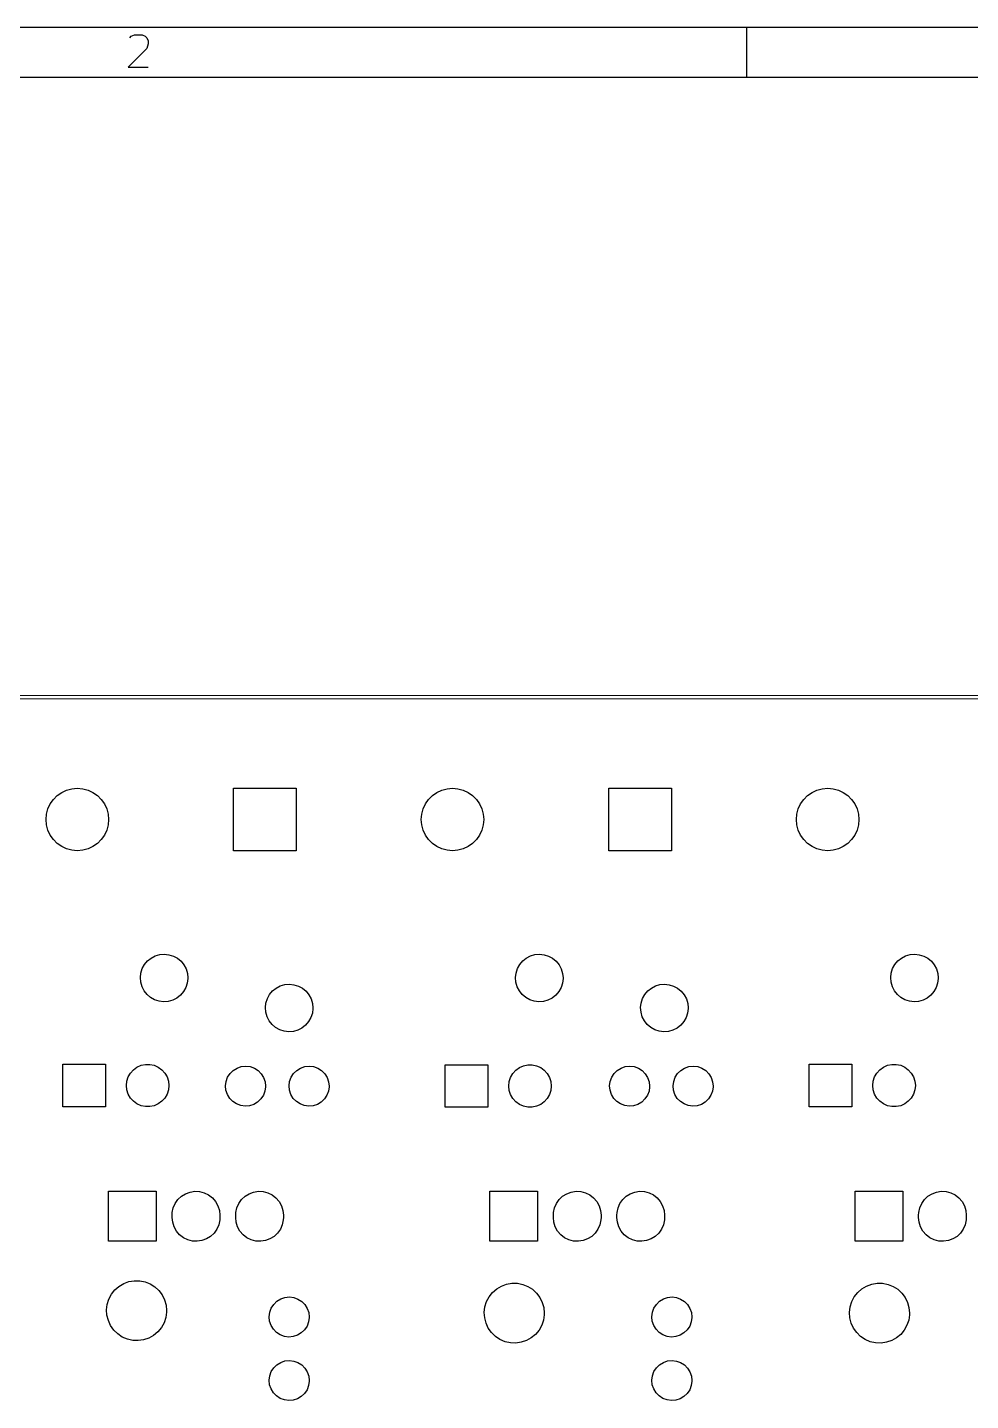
# Model space of a CAD drawing. Extents: x 10 to 287, y -200 to -10.
# Drawn here: x 81.2 to 118.9, y -64.9 to -10 of the extents above; entities that cross this region are included whole.
import ezdxf

# ---------------------------------------------------------------- set-up
doc = ezdxf.new("R2010")
doc.units = 0
doc.layers.add('BLACK', color=7, linetype='CONTINUOUS')

msp = doc.modelspace()

# ---------------------------------------------------------------- linework, layer by layer
at = {"layer": 'BLACK', "linetype": 'CONTINUOUS'}
for p, q in [((287.002, -10), (10, -10)), ((85.3226, -10.4119), (85.3845, -10.35)), ((85.3845, -10.35), (85.5083, -10.2881)), ((85.5083, -10.2881), (85.8179, -10.2881)), ((85.8179, -10.2881), (85.9417, -10.35)), ((85.9417, -10.35), (86.0036, -10.4119)), ((86.0036, -10.4119), (86.0655, -10.5357)), ((110, -12), (110, -10)), ((86.0036, -10.8452), (85.2607, -11.5881)), ((86.0655, -10.6595), (86.0036, -10.8452)), ((86.0655, -10.5357), (86.0655, -10.6595)), ((285.002, -12), (12, -12)), ((85.2607, -11.5881), (86.0655, -11.5881)), ((33.4913, -36.6809), (206.846, -36.7288)), ((206.771, -36.8788), (33.5663, -36.8309)), ((82.4254, -40.7078), (82.6039, -40.5828)), ((82.6039, -40.5828), (82.8014, -40.4907)), ((82.8014, -40.4907), (83.0118, -40.4343)), ((83.0118, -40.4343), (83.2289, -40.4153)), ((83.2289, -40.4153), (83.446, -40.4343)), ((83.446, -40.4343), (83.6564, -40.4907)), ((83.6564, -40.4907), (83.8539, -40.5828)), ((83.8539, -40.5828), (84.0324, -40.7078)), ((89.4789, -42.9153), (89.4789, -40.4153)), ((89.4789, -40.4153), (91.9789, -40.4153)), ((91.9789, -40.4153), (91.9789, -42.9153)), ((97.4254, -40.7078), (97.6039, -40.5828)), ((97.6039, -40.5828), (97.8014, -40.4907)), ((97.8014, -40.4907), (98.0118, -40.4343)), ((98.0118, -40.4343), (98.2289, -40.4153)), ((98.2289, -40.4153), (98.446, -40.4343)), ((98.446, -40.4343), (98.6564, -40.4907)), ((98.6564, -40.4907), (98.8539, -40.5828)), ((98.8539, -40.5828), (99.0324, -40.7078)), ((104.479, -42.9153), (104.479, -40.4153)), ((104.479, -40.4153), (106.979, -40.4153)), ((106.979, -40.4153), (106.979, -42.9153)), ((112.425, -40.7078), (112.604, -40.5828)), ((112.604, -40.5828), (112.801, -40.4907)), ((112.801, -40.4907), (113.012, -40.4343)), ((113.012, -40.4343), (113.229, -40.4153)), ((113.229, -40.4153), (113.446, -40.4343)), ((113.446, -40.4343), (113.656, -40.4907)), ((113.656, -40.4907), (113.854, -40.5828)), ((113.854, -40.5828), (114.032, -40.7078)), ((82.0543, -41.2378), (82.1464, -41.0403)), ((82.1464, -41.0403), (82.2713, -40.8619)), ((82.2713, -40.8619), (82.4254, -40.7078)), ((84.0324, -40.7078), (84.1864, -40.8619)), ((84.1864, -40.8619), (84.3114, -41.0403)), ((84.3114, -41.0403), (84.4035, -41.2378)), ((97.0543, -41.2378), (97.1464, -41.0403)), ((97.1464, -41.0403), (97.2713, -40.8619)), ((97.2713, -40.8619), (97.4254, -40.7078)), ((99.0324, -40.7078), (99.1864, -40.8619)), ((99.1864, -40.8619), (99.3114, -41.0403)), ((99.3114, -41.0403), (99.4035, -41.2378)), ((112.054, -41.2378), (112.146, -41.0403)), ((112.146, -41.0403), (112.271, -40.8619)), ((112.271, -40.8619), (112.425, -40.7078)), ((114.032, -40.7078), (114.186, -40.8619)), ((114.186, -40.8619), (114.311, -41.0403)), ((114.311, -41.0403), (114.404, -41.2378)), ((81.9789, -41.6653), (81.9979, -41.4483)), ((81.9979, -41.8824), (81.9789, -41.6653)), ((81.9979, -41.4483), (82.0543, -41.2378)), ((84.4035, -41.2378), (84.4599, -41.4483)), ((84.4599, -41.4483), (84.4789, -41.6653)), ((84.4789, -41.6653), (84.4599, -41.8824)), ((96.9789, -41.6653), (96.9979, -41.4483)), ((96.9979, -41.8824), (96.9789, -41.6653)), ((96.9979, -41.4483), (97.0543, -41.2378)), ((99.4035, -41.2378), (99.4599, -41.4483)), ((99.4599, -41.4483), (99.4789, -41.6653)), ((99.4789, -41.6653), (99.4599, -41.8824)), ((111.979, -41.6653), (111.998, -41.4483)), ((111.998, -41.8824), (111.979, -41.6653)), ((111.998, -41.4483), (112.054, -41.2378)), ((114.404, -41.2378), (114.46, -41.4483)), ((114.46, -41.4483), (114.479, -41.6653)), ((114.479, -41.6653), (114.46, -41.8824)), ((82.0543, -42.0929), (81.9979, -41.8824)), ((82.1464, -42.2903), (82.0543, -42.0929)), ((84.4035, -42.0929), (84.3114, -42.2903)), ((84.4599, -41.8824), (84.4035, -42.0929)), ((97.0543, -42.0929), (96.9979, -41.8824)), ((97.1464, -42.2903), (97.0543, -42.0929)), ((99.4035, -42.0929), (99.3114, -42.2903)), ((99.4599, -41.8824), (99.4035, -42.0929)), ((112.054, -42.0929), (111.998, -41.8824)), ((112.146, -42.2903), (112.054, -42.0929)), ((114.404, -42.0929), (114.311, -42.2903)), ((114.46, -41.8824), (114.404, -42.0929)), ((82.2713, -42.4688), (82.1464, -42.2903)), ((82.4254, -42.6229), (82.2713, -42.4688)), ((82.6039, -42.7479), (82.4254, -42.6229)), ((82.8014, -42.84), (82.6039, -42.7479)), ((83.8539, -42.7479), (83.6564, -42.84)), ((84.0324, -42.6229), (83.8539, -42.7479)), ((84.1864, -42.4688), (84.0324, -42.6229)), ((84.3114, -42.2903), (84.1864, -42.4688)), ((97.2713, -42.4688), (97.1464, -42.2903)), ((97.4254, -42.6229), (97.2713, -42.4688)), ((97.6039, -42.7479), (97.4254, -42.6229)), ((97.8014, -42.84), (97.6039, -42.7479)), ((98.8539, -42.7479), (98.6564, -42.84)), ((99.0324, -42.6229), (98.8539, -42.7479)), ((99.1864, -42.4688), (99.0324, -42.6229)), ((99.3114, -42.2903), (99.1864, -42.4688)), ((112.271, -42.4688), (112.146, -42.2903)), ((112.425, -42.6229), (112.271, -42.4688)), ((112.604, -42.7479), (112.425, -42.6229)), ((112.801, -42.84), (112.604, -42.7479)), ((113.854, -42.7479), (113.656, -42.84)), ((114.032, -42.6229), (113.854, -42.7479)), ((114.186, -42.4688), (114.032, -42.6229)), ((114.311, -42.2903), (114.186, -42.4688)), ((83.0118, -42.8964), (82.8014, -42.84)), ((83.2289, -42.9153), (83.0118, -42.8964)), ((83.446, -42.8964), (83.2289, -42.9153)), ((83.6564, -42.84), (83.446, -42.8964)), ((91.9789, -42.9153), (89.4789, -42.9153)), ((98.0118, -42.8964), (97.8014, -42.84)), ((98.2289, -42.9153), (98.0118, -42.8964)), ((98.446, -42.8964), (98.2289, -42.9153)), ((98.6564, -42.84), (98.446, -42.8964)), ((106.979, -42.9153), (104.479, -42.9153)), ((113.012, -42.8964), (112.801, -42.84)), ((113.229, -42.9153), (113.012, -42.8964)), ((113.446, -42.8964), (113.229, -42.9153)), ((113.656, -42.84), (113.446, -42.8964)), ((86.0353, -47.3213), (86.1798, -47.2051)), ((86.1798, -47.2051), (86.3441, -47.1192)), ((86.3441, -47.1192), (86.522, -47.0668)), ((86.522, -47.0668), (86.7066, -47.05)), ((86.7066, -47.05), (86.891, -47.0694)), ((86.891, -47.0694), (87.0681, -47.1242)), ((87.0681, -47.1242), (87.2312, -47.2124)), ((101.035, -47.3213), (101.18, -47.2051)), ((101.18, -47.2051), (101.344, -47.1192)), ((101.344, -47.1192), (101.522, -47.0668)), ((101.522, -47.0668), (101.707, -47.05)), ((101.707, -47.05), (101.891, -47.0694)), ((101.891, -47.0694), (102.068, -47.1242)), ((102.068, -47.1242), (102.231, -47.2124)), ((116.035, -47.3213), (116.18, -47.2051)), ((116.18, -47.2051), (116.344, -47.1192)), ((116.344, -47.1192), (116.522, -47.0668)), ((116.522, -47.0668), (116.707, -47.05)), ((116.707, -47.05), (116.891, -47.0694)), ((116.891, -47.0694), (117.068, -47.1242)), ((117.068, -47.1242), (117.231, -47.2124)), ((85.7708, -47.8025), (85.8268, -47.6258)), ((85.8268, -47.6258), (85.9161, -47.4633)), ((85.9161, -47.4633), (86.0353, -47.3213)), ((87.2312, -47.2124), (87.3741, -47.3306)), ((87.3741, -47.3306), (87.4913, -47.4743)), ((87.4913, -47.4743), (87.5783, -47.638)), ((87.5783, -47.638), (87.6319, -47.8155)), ((100.771, -47.8025), (100.827, -47.6258)), ((100.827, -47.6258), (100.916, -47.4633)), ((100.916, -47.4633), (101.035, -47.3213)), ((102.231, -47.2124), (102.374, -47.3306)), ((102.374, -47.3306), (102.491, -47.4743)), ((102.491, -47.4743), (102.578, -47.638)), ((102.578, -47.638), (102.632, -47.8155)), ((115.771, -47.8025), (115.827, -47.6258)), ((115.827, -47.6258), (115.916, -47.4633)), ((115.916, -47.4633), (116.035, -47.3213)), ((117.231, -47.2124), (117.374, -47.3306)), ((117.374, -47.3306), (117.491, -47.4743)), ((117.491, -47.4743), (117.578, -47.638)), ((117.578, -47.638), (117.632, -47.8155)), ((85.7501, -47.9867), (85.7708, -47.8025)), ((85.7656, -48.1715), (85.7501, -47.9867)), ((85.8167, -48.3497), (85.7656, -48.1715)), ((87.6264, -48.2105), (87.5679, -48.3864)), ((87.6496, -48.0265), (87.6264, -48.2105)), ((87.6319, -47.8155), (87.65, -48)), ((87.65, -48), (87.6496, -48.0265)), ((91.3441, -48.3192), (91.522, -48.2668)), ((91.522, -48.2668), (91.7066, -48.25)), ((91.7066, -48.25), (91.891, -48.2694)), ((91.891, -48.2694), (92.0681, -48.3242)), ((100.75, -47.9867), (100.771, -47.8025)), ((100.766, -48.1715), (100.75, -47.9867)), ((100.817, -48.3497), (100.766, -48.1715)), ((102.626, -48.2105), (102.568, -48.3864)), ((102.65, -48.0265), (102.626, -48.2105)), ((102.632, -47.8155), (102.65, -48)), ((102.65, -48), (102.65, -48.0265)), ((106.344, -48.3192), (106.522, -48.2668)), ((106.522, -48.2668), (106.707, -48.25)), ((106.707, -48.25), (106.891, -48.2694)), ((106.891, -48.2694), (107.068, -48.3242)), ((115.75, -47.9867), (115.771, -47.8025)), ((115.766, -48.1715), (115.75, -47.9867)), ((115.817, -48.3497), (115.766, -48.1715)), ((117.626, -48.2105), (117.568, -48.3864)), ((117.65, -48.0265), (117.626, -48.2105)), ((117.632, -47.8155), (117.65, -48)), ((117.65, -48), (117.65, -48.0265)), ((85.9015, -48.5146), (85.8167, -48.3497)), ((86.0166, -48.6599), (85.9015, -48.5146)), ((86.1578, -48.7801), (86.0166, -48.6599)), ((86.3197, -48.8705), (86.1578, -48.7801)), ((87.209, -48.8021), (87.0435, -48.8857)), ((87.3551, -48.688), (87.209, -48.8021)), ((87.4763, -48.5476), (87.3551, -48.688)), ((87.5679, -48.3864), (87.4763, -48.5476)), ((90.7708, -49.0025), (90.8268, -48.8258)), ((90.8268, -48.8258), (90.9161, -48.6633)), ((90.9161, -48.6633), (91.0353, -48.5213)), ((91.0353, -48.5213), (91.1798, -48.4051)), ((91.1798, -48.4051), (91.3441, -48.3192)), ((92.0681, -48.3242), (92.2312, -48.4124)), ((92.2312, -48.4124), (92.3741, -48.5306)), ((92.3741, -48.5306), (92.4913, -48.6743)), ((92.4913, -48.6743), (92.5783, -48.838)), ((92.5783, -48.838), (92.6319, -49.0155)), ((100.901, -48.5146), (100.817, -48.3497)), ((101.017, -48.6599), (100.901, -48.5146)), ((101.158, -48.7801), (101.017, -48.6599)), ((101.32, -48.8705), (101.158, -48.7801)), ((102.209, -48.8021), (102.044, -48.8857)), ((102.355, -48.688), (102.209, -48.8021)), ((102.476, -48.5476), (102.355, -48.688)), ((102.568, -48.3864), (102.476, -48.5476)), ((105.771, -49.0025), (105.827, -48.8258)), ((105.827, -48.8258), (105.916, -48.6633)), ((105.916, -48.6633), (106.035, -48.5213)), ((106.035, -48.5213), (106.18, -48.4051)), ((106.18, -48.4051), (106.344, -48.3192)), ((107.068, -48.3242), (107.231, -48.4124)), ((107.231, -48.4124), (107.374, -48.5306)), ((107.374, -48.5306), (107.491, -48.6743)), ((107.491, -48.6743), (107.578, -48.838)), ((107.578, -48.838), (107.632, -49.0155)), ((115.901, -48.5146), (115.817, -48.3497)), ((116.017, -48.6599), (115.901, -48.5146)), ((116.158, -48.7801), (116.017, -48.6599)), ((116.32, -48.8705), (116.158, -48.7801)), ((117.209, -48.8021), (117.044, -48.8857)), ((117.355, -48.688), (117.209, -48.8021)), ((117.476, -48.5476), (117.355, -48.688)), ((117.568, -48.3864), (117.476, -48.5476)), ((86.496, -48.9278), (86.3197, -48.8705)), ((86.6801, -48.9498), (86.496, -48.9278)), ((86.865, -48.9356), (86.6801, -48.9498)), ((87.0435, -48.8857), (86.865, -48.9356)), ((90.7501, -49.1867), (90.7708, -49.0025)), ((90.7656, -49.3715), (90.7501, -49.1867)), ((90.8167, -49.5497), (90.7656, -49.3715)), ((92.6496, -49.2265), (92.6264, -49.4105)), ((92.6319, -49.0155), (92.65, -49.2)), ((92.65, -49.2), (92.6496, -49.2265)), ((101.496, -48.9278), (101.32, -48.8705)), ((101.68, -48.9498), (101.496, -48.9278)), ((101.865, -48.9356), (101.68, -48.9498)), ((102.044, -48.8857), (101.865, -48.9356)), ((105.75, -49.1867), (105.771, -49.0025)), ((105.766, -49.3715), (105.75, -49.1867)), ((105.817, -49.5497), (105.766, -49.3715)), ((107.65, -49.2265), (107.626, -49.4105)), ((107.632, -49.0155), (107.65, -49.2)), ((107.65, -49.2), (107.65, -49.2265)), ((116.496, -48.9278), (116.32, -48.8705)), ((116.68, -48.9498), (116.496, -48.9278)), ((116.865, -48.9356), (116.68, -48.9498)), ((117.044, -48.8857), (116.865, -48.9356)), ((90.9015, -49.7146), (90.8167, -49.5497)), ((91.0166, -49.8599), (90.9015, -49.7146)), ((91.1578, -49.9801), (91.0166, -49.8599)), ((92.3551, -49.888), (92.209, -50.0021)), ((92.4763, -49.7476), (92.3551, -49.888)), ((92.5679, -49.5864), (92.4763, -49.7476)), ((92.6264, -49.4105), (92.5679, -49.5864)), ((105.901, -49.7146), (105.817, -49.5497)), ((106.017, -49.8599), (105.901, -49.7146)), ((106.158, -49.9801), (106.017, -49.8599)), ((107.355, -49.888), (107.209, -50.0021)), ((107.476, -49.7476), (107.355, -49.888)), ((107.568, -49.5864), (107.476, -49.7476)), ((107.626, -49.4105), (107.568, -49.5864)), ((91.3197, -50.0705), (91.1578, -49.9801)), ((91.496, -50.1278), (91.3197, -50.0705)), ((91.6801, -50.1498), (91.496, -50.1278)), ((91.865, -50.1356), (91.6801, -50.1498)), ((92.0435, -50.0857), (91.865, -50.1356)), ((92.209, -50.0021), (92.0435, -50.0857)), ((106.32, -50.0705), (106.158, -49.9801)), ((106.496, -50.1278), (106.32, -50.0705)), ((106.68, -50.1498), (106.496, -50.1278)), ((106.865, -50.1356), (106.68, -50.1498)), ((107.044, -50.0857), (106.865, -50.1356)), ((107.209, -50.0021), (107.044, -50.0857)), ((82.6489, -53.15), (82.6489, -51.45)), ((82.6489, -51.45), (84.3489, -51.45)), ((84.3489, -51.45), (84.3489, -53.15)), ((85.4701, -51.6683), (85.6139, -51.5639)), ((85.6139, -51.5639), (85.7762, -51.4916)), ((85.7762, -51.4916), (85.95, -51.4547)), ((85.95, -51.4547), (86.1277, -51.4547)), ((86.1277, -51.4547), (86.3015, -51.4916)), ((86.3015, -51.4916), (86.4639, -51.5639)), ((86.4639, -51.5639), (86.6076, -51.6683)), ((89.4625, -51.6946), (89.6144, -51.6011)), ((89.6144, -51.6011), (89.7832, -51.5437)), ((89.7832, -51.5437), (89.9606, -51.525)), ((89.9606, -51.525), (90.1377, -51.5461)), ((90.1377, -51.5461), (90.3057, -51.606)), ((92.0025, -51.6946), (92.1544, -51.6011)), ((92.1544, -51.6011), (92.3232, -51.5437)), ((92.3232, -51.5437), (92.5006, -51.525)), ((92.5006, -51.525), (92.6777, -51.5461)), ((92.6777, -51.5461), (92.8457, -51.606)), ((97.9389, -53.17), (97.9389, -51.47)), ((97.9389, -51.47), (99.6389, -51.47)), ((99.6389, -51.47), (99.6389, -53.17)), ((100.76, -51.6883), (100.904, -51.5839)), ((100.904, -51.5839), (101.066, -51.5116)), ((101.066, -51.5116), (101.24, -51.4747)), ((101.24, -51.4747), (101.418, -51.4747)), ((101.418, -51.4747), (101.592, -51.5116)), ((101.592, -51.5116), (101.754, -51.5839)), ((101.754, -51.5839), (101.898, -51.6883)), ((104.817, -51.6946), (104.969, -51.6011)), ((104.969, -51.6011), (105.138, -51.5437)), ((105.138, -51.5437), (105.316, -51.525)), ((105.316, -51.525), (105.493, -51.5461)), ((105.493, -51.5461), (105.661, -51.606)), ((107.357, -51.6946), (107.509, -51.6011)), ((107.509, -51.6011), (107.678, -51.5437)), ((107.678, -51.5437), (107.856, -51.525)), ((107.856, -51.525), (108.033, -51.5461)), ((108.033, -51.5461), (108.201, -51.606)), ((112.494, -53.15), (112.494, -51.45)), ((112.494, -51.45), (114.194, -51.45)), ((114.194, -51.45), (114.194, -53.15)), ((115.315, -51.6683), (115.459, -51.5639)), ((115.459, -51.5639), (115.621, -51.4916)), ((115.621, -51.4916), (115.795, -51.4547)), ((115.795, -51.4547), (115.973, -51.4547)), ((115.973, -51.4547), (116.147, -51.4916)), ((116.147, -51.4916), (116.309, -51.5639)), ((116.309, -51.5639), (116.453, -51.6683)), ((85.1889, -52.3), (85.2074, -52.1233)), ((85.2074, -52.1233), (85.2624, -51.9543)), ((85.2624, -51.9543), (85.3512, -51.8004)), ((85.3512, -51.8004), (85.4701, -51.6683)), ((86.6076, -51.6683), (86.7265, -51.8004)), ((86.7265, -51.8004), (86.8154, -51.9543)), ((86.8154, -51.9543), (86.8703, -52.1233)), ((86.8703, -52.1233), (86.8889, -52.3)), ((89.1551, -52.3138), (89.1774, -52.1369)), ((89.1774, -52.1369), (89.2384, -51.9693)), ((89.2384, -51.9693), (89.335, -51.8194)), ((89.335, -51.8194), (89.4625, -51.6946)), ((90.3057, -51.606), (90.4563, -51.7015)), ((90.4563, -51.7015), (90.582, -51.8281)), ((90.582, -51.8281), (90.6765, -51.9793)), ((90.6765, -51.9793), (90.7351, -52.1478)), ((90.7351, -52.1478), (90.755, -52.325)), ((91.6951, -52.3138), (91.7174, -52.1369)), ((91.7174, -52.1369), (91.7784, -51.9693)), ((91.7784, -51.9693), (91.875, -51.8194)), ((91.875, -51.8194), (92.0025, -51.6946)), ((92.8457, -51.606), (92.9963, -51.7015)), ((92.9963, -51.7015), (93.122, -51.8281)), ((93.122, -51.8281), (93.2165, -51.9793)), ((93.2165, -51.9793), (93.2751, -52.1478)), ((93.2751, -52.1478), (93.295, -52.325)), ((100.479, -52.32), (100.497, -52.1433)), ((100.497, -52.1433), (100.552, -51.9743)), ((100.552, -51.9743), (100.641, -51.8204)), ((100.641, -51.8204), (100.76, -51.6883)), ((101.898, -51.6883), (102.017, -51.8204)), ((102.017, -51.8204), (102.105, -51.9743)), ((102.105, -51.9743), (102.16, -52.1433)), ((102.16, -52.1433), (102.179, -52.32)), ((104.51, -52.3138), (104.532, -52.1369)), ((104.532, -52.1369), (104.593, -51.9693)), ((104.593, -51.9693), (104.69, -51.8194)), ((104.69, -51.8194), (104.817, -51.6946)), ((105.661, -51.606), (105.811, -51.7015)), ((105.811, -51.7015), (105.937, -51.8281)), ((105.937, -51.8281), (106.031, -51.9793)), ((106.031, -51.9793), (106.09, -52.1478)), ((106.09, -52.1478), (106.11, -52.325)), ((107.05, -52.3138), (107.072, -52.1369)), ((107.072, -52.1369), (107.133, -51.9693)), ((107.133, -51.9693), (107.23, -51.8194)), ((107.23, -51.8194), (107.357, -51.6946)), ((108.201, -51.606), (108.351, -51.7015)), ((108.351, -51.7015), (108.477, -51.8281)), ((108.477, -51.8281), (108.571, -51.9793)), ((108.571, -51.9793), (108.63, -52.1478)), ((108.63, -52.1478), (108.65, -52.325)), ((115.034, -52.3), (115.052, -52.1233)), ((115.052, -52.1233), (115.107, -51.9543)), ((115.107, -51.9543), (115.196, -51.8004)), ((115.196, -51.8004), (115.315, -51.6683)), ((116.453, -51.6683), (116.572, -51.8004)), ((116.572, -51.8004), (116.66, -51.9543)), ((116.66, -51.9543), (116.715, -52.1233)), ((116.715, -52.1233), (116.734, -52.3)), ((85.2074, -52.4767), (85.1889, -52.3)), ((85.2624, -52.6457), (85.2074, -52.4767)), ((85.3512, -52.7996), (85.2624, -52.6457)), ((86.8154, -52.6457), (86.7265, -52.7996)), ((86.8703, -52.4767), (86.8154, -52.6457)), ((86.8889, -52.3), (86.8703, -52.4767)), ((89.1725, -52.4913), (89.1551, -52.3138)), ((89.2288, -52.6606), (89.1725, -52.4913)), ((89.3212, -52.8131), (89.2288, -52.6606)), ((90.6665, -52.6907), (90.5678, -52.8392)), ((90.7299, -52.524), (90.6665, -52.6907)), ((90.7547, -52.3473), (90.7299, -52.524)), ((90.755, -52.325), (90.7547, -52.3473)), ((91.7125, -52.4913), (91.6951, -52.3138)), ((91.7688, -52.6606), (91.7125, -52.4913)), ((91.8612, -52.8131), (91.7688, -52.6606)), ((93.2065, -52.6907), (93.1078, -52.8392)), ((93.2699, -52.524), (93.2065, -52.6907)), ((93.2947, -52.3473), (93.2699, -52.524)), ((93.295, -52.325), (93.2947, -52.3473)), ((100.497, -52.4967), (100.479, -52.32)), ((100.552, -52.6657), (100.497, -52.4967)), ((100.641, -52.8196), (100.552, -52.6657)), ((102.105, -52.6657), (102.017, -52.8196)), ((102.16, -52.4967), (102.105, -52.6657)), ((102.179, -52.32), (102.16, -52.4967)), ((104.527, -52.4913), (104.51, -52.3138)), ((104.584, -52.6606), (104.527, -52.4913)), ((104.676, -52.8131), (104.584, -52.6606)), ((106.022, -52.6907), (105.923, -52.8392)), ((106.085, -52.524), (106.022, -52.6907)), ((106.11, -52.3473), (106.085, -52.524)), ((106.11, -52.325), (106.11, -52.3473)), ((107.067, -52.4913), (107.05, -52.3138)), ((107.124, -52.6606), (107.067, -52.4913)), ((107.216, -52.8131), (107.124, -52.6606)), ((108.562, -52.6907), (108.463, -52.8392)), ((108.625, -52.524), (108.562, -52.6907)), ((108.65, -52.3473), (108.625, -52.524)), ((108.65, -52.325), (108.65, -52.3473)), ((115.052, -52.4767), (115.034, -52.3)), ((115.107, -52.6457), (115.052, -52.4767)), ((115.196, -52.7996), (115.107, -52.6457)), ((116.66, -52.6457), (116.572, -52.7996)), ((116.715, -52.4767), (116.66, -52.6457)), ((116.734, -52.3), (116.715, -52.4767)), ((84.3489, -53.15), (82.6489, -53.15)), ((85.4701, -52.9317), (85.3512, -52.7996)), ((85.6139, -53.0361), (85.4701, -52.9317)), ((85.7762, -53.1084), (85.6139, -53.0361)), ((85.95, -53.1453), (85.7762, -53.1084)), ((86.1277, -53.1453), (85.95, -53.1453)), ((86.3015, -53.1084), (86.1277, -53.1453)), ((86.4639, -53.0361), (86.3015, -53.1084)), ((86.6076, -52.9317), (86.4639, -53.0361)), ((86.7265, -52.7996), (86.6076, -52.9317)), ((89.4451, -52.9414), (89.3212, -52.8131)), ((89.5943, -53.0391), (89.4451, -52.9414)), ((89.7615, -53.1012), (89.5943, -53.0391)), ((89.9382, -53.1248), (89.7615, -53.1012)), ((90.1159, -53.1087), (89.9382, -53.1248)), ((90.2855, -53.0535), (90.1159, -53.1087)), ((90.4387, -52.9622), (90.2855, -53.0535)), ((90.5678, -52.8392), (90.4387, -52.9622)), ((91.9851, -52.9414), (91.8612, -52.8131)), ((92.1343, -53.0391), (91.9851, -52.9414)), ((92.3015, -53.1012), (92.1343, -53.0391)), ((92.4782, -53.1248), (92.3015, -53.1012)), ((92.6559, -53.1087), (92.4782, -53.1248)), ((92.8255, -53.0535), (92.6559, -53.1087)), ((92.9787, -52.9622), (92.8255, -53.0535)), ((93.1078, -52.8392), (92.9787, -52.9622)), ((99.6389, -53.17), (97.9389, -53.17)), ((100.76, -52.9517), (100.641, -52.8196)), ((100.904, -53.0561), (100.76, -52.9517)), ((101.066, -53.1284), (100.904, -53.0561)), ((101.24, -53.1653), (101.066, -53.1284)), ((101.418, -53.1653), (101.24, -53.1653)), ((101.592, -53.1284), (101.418, -53.1653)), ((101.754, -53.0561), (101.592, -53.1284)), ((101.898, -52.9517), (101.754, -53.0561)), ((102.017, -52.8196), (101.898, -52.9517)), ((104.8, -52.9414), (104.676, -52.8131)), ((104.949, -53.0391), (104.8, -52.9414)), ((105.116, -53.1012), (104.949, -53.0391)), ((105.293, -53.1248), (105.116, -53.1012)), ((105.471, -53.1087), (105.293, -53.1248)), ((105.64, -53.0535), (105.471, -53.1087)), ((105.794, -52.9622), (105.64, -53.0535)), ((105.923, -52.8392), (105.794, -52.9622)), ((107.34, -52.9414), (107.216, -52.8131)), ((107.489, -53.0391), (107.34, -52.9414)), ((107.656, -53.1012), (107.489, -53.0391)), ((107.833, -53.1248), (107.656, -53.1012)), ((108.011, -53.1087), (107.833, -53.1248)), ((108.18, -53.0535), (108.011, -53.1087)), ((108.334, -52.9622), (108.18, -53.0535)), ((108.463, -52.8392), (108.334, -52.9622)), ((114.194, -53.15), (112.494, -53.15)), ((115.315, -52.9317), (115.196, -52.7996)), ((115.459, -53.0361), (115.315, -52.9317)), ((115.621, -53.1084), (115.459, -53.0361)), ((115.795, -53.1453), (115.621, -53.1084)), ((115.973, -53.1453), (115.795, -53.1453)), ((116.147, -53.1084), (115.973, -53.1453)), ((116.309, -53.0361), (116.147, -53.1084)), ((116.453, -52.9317), (116.309, -53.0361)), ((116.572, -52.7996), (116.453, -52.9317)), ((84.4814, -58.5296), (84.4814, -56.5296)), ((84.4814, -56.5296), (86.3864, -56.5296)), ((86.3864, -56.5296), (86.3864, -58.5296)), ((87.737, -56.5595), (87.9273, -56.5307)), ((87.9273, -56.5307), (88.1196, -56.5408)), ((88.1196, -56.5408), (88.3059, -56.5893)), ((90.277, -56.5595), (90.4673, -56.5307)), ((90.4673, -56.5307), (90.6596, -56.5408)), ((90.6596, -56.5408), (90.8459, -56.5893)), ((99.7214, -58.5296), (99.7214, -56.5296)), ((99.7214, -56.5296), (101.626, -56.5296)), ((101.626, -56.5296), (101.626, -58.5296)), ((102.977, -56.5595), (103.167, -56.5307)), ((103.167, -56.5307), (103.36, -56.5408)), ((103.36, -56.5408), (103.546, -56.5893)), ((105.517, -56.5595), (105.707, -56.5307)), ((105.707, -56.5307), (105.9, -56.5408)), ((105.9, -56.5408), (106.086, -56.5893)), ((114.326, -58.5296), (114.326, -56.5296)), ((114.326, -56.5296), (116.231, -56.5296)), ((116.231, -56.5296), (116.231, -58.5296)), ((117.582, -56.5595), (117.772, -56.5307)), ((117.772, -56.5307), (117.965, -56.5408)), ((117.965, -56.5408), (118.151, -56.5893)), ((87.066, -57.1941), (87.1424, -57.0174)), ((87.1424, -57.0174), (87.2528, -56.8597)), ((87.2528, -56.8597), (87.3927, -56.7274)), ((87.3927, -56.7274), (87.5563, -56.626)), ((87.5563, -56.626), (87.737, -56.5595)), ((88.3059, -56.5893), (88.4786, -56.6743)), ((88.4786, -56.6743), (88.6307, -56.7923)), ((88.6307, -56.7923), (88.756, -56.9385)), ((88.756, -56.9385), (88.8493, -57.1069)), ((89.606, -57.1941), (89.6824, -57.0174)), ((89.6824, -57.0174), (89.7928, -56.8597)), ((89.7928, -56.8597), (89.9327, -56.7274)), ((89.9327, -56.7274), (90.0963, -56.626)), ((90.0963, -56.626), (90.277, -56.5595)), ((90.8459, -56.5893), (91.0186, -56.6743)), ((91.0186, -56.6743), (91.1707, -56.7923)), ((91.1707, -56.7923), (91.296, -56.9385)), ((91.296, -56.9385), (91.3893, -57.1069)), ((102.306, -57.1941), (102.382, -57.0174)), ((102.382, -57.0174), (102.493, -56.8597)), ((102.493, -56.8597), (102.633, -56.7274)), ((102.633, -56.7274), (102.796, -56.626)), ((102.796, -56.626), (102.977, -56.5595)), ((103.546, -56.5893), (103.719, -56.6743)), ((103.719, -56.6743), (103.871, -56.7923)), ((103.871, -56.7923), (103.996, -56.9385)), ((103.996, -56.9385), (104.089, -57.1069)), ((104.846, -57.1941), (104.922, -57.0174)), ((104.922, -57.0174), (105.033, -56.8597)), ((105.033, -56.8597), (105.173, -56.7274)), ((105.173, -56.7274), (105.336, -56.626)), ((105.336, -56.626), (105.517, -56.5595)), ((106.086, -56.5893), (106.259, -56.6743)), ((106.259, -56.6743), (106.411, -56.7923)), ((106.411, -56.7923), (106.536, -56.9385)), ((106.536, -56.9385), (106.629, -57.1069)), ((116.911, -57.1941), (116.987, -57.0174)), ((116.987, -57.0174), (117.098, -56.8597)), ((117.098, -56.8597), (117.238, -56.7274)), ((117.238, -56.7274), (117.401, -56.626)), ((117.401, -56.626), (117.582, -56.5595)), ((118.151, -56.5893), (118.324, -56.6743)), ((118.324, -56.6743), (118.476, -56.7923)), ((118.476, -56.7923), (118.601, -56.9385)), ((118.601, -56.9385), (118.694, -57.1069)), ((87.0214, -57.4821), (87.0266, -57.3825)), ((87.0214, -57.5771), (87.0214, -57.4821)), ((87.0408, -57.7686), (87.0214, -57.5771)), ((87.0266, -57.3825), (87.066, -57.1941)), ((88.8493, -57.1069), (88.9069, -57.2906)), ((88.9069, -57.2906), (88.9264, -57.4821)), ((88.9264, -57.5771), (88.9211, -57.6767)), ((88.9264, -57.4821), (88.9264, -57.5771)), ((89.5614, -57.4821), (89.5666, -57.3825)), ((89.5614, -57.5771), (89.5614, -57.4821)), ((89.5808, -57.7686), (89.5614, -57.5771)), ((89.5666, -57.3825), (89.606, -57.1941)), ((91.3893, -57.1069), (91.4469, -57.2906)), ((91.4469, -57.2906), (91.4664, -57.4821)), ((91.4664, -57.5771), (91.4611, -57.6767)), ((91.4664, -57.4821), (91.4664, -57.5771)), ((102.261, -57.4821), (102.267, -57.3825)), ((102.261, -57.5771), (102.261, -57.4821)), ((102.281, -57.7686), (102.261, -57.5771)), ((102.267, -57.3825), (102.306, -57.1941)), ((104.089, -57.1069), (104.147, -57.2906)), ((104.147, -57.2906), (104.166, -57.4821)), ((104.166, -57.5771), (104.161, -57.6767)), ((104.166, -57.4821), (104.166, -57.5771)), ((104.801, -57.4821), (104.807, -57.3825)), ((104.801, -57.5771), (104.801, -57.4821)), ((104.821, -57.7686), (104.801, -57.5771)), ((104.807, -57.3825), (104.846, -57.1941)), ((106.629, -57.1069), (106.687, -57.2906)), ((106.687, -57.2906), (106.706, -57.4821)), ((106.706, -57.5771), (106.701, -57.6767)), ((106.706, -57.4821), (106.706, -57.5771)), ((116.866, -57.4821), (116.872, -57.3825)), ((116.866, -57.5771), (116.866, -57.4821)), ((116.886, -57.7686), (116.866, -57.5771)), ((116.872, -57.3825), (116.911, -57.1941)), ((118.694, -57.1069), (118.752, -57.2906)), ((118.752, -57.2906), (118.771, -57.4821)), ((118.771, -57.5771), (118.766, -57.6767)), ((118.771, -57.4821), (118.771, -57.5771)), ((87.0984, -57.9523), (87.0408, -57.7686)), ((87.1917, -58.1207), (87.0984, -57.9523)), ((87.317, -58.2669), (87.1917, -58.1207)), ((88.8053, -58.0418), (88.6949, -58.1995)), ((88.8818, -57.8651), (88.8053, -58.0418)), ((88.9211, -57.6767), (88.8818, -57.8651)), ((89.6384, -57.9523), (89.5808, -57.7686)), ((89.7317, -58.1207), (89.6384, -57.9523)), ((89.857, -58.2669), (89.7317, -58.1207)), ((91.3453, -58.0418), (91.2349, -58.1995)), ((91.4218, -57.8651), (91.3453, -58.0418)), ((91.4611, -57.6767), (91.4218, -57.8651)), ((102.338, -57.9523), (102.281, -57.7686)), ((102.432, -58.1207), (102.338, -57.9523)), ((102.557, -58.2669), (102.432, -58.1207)), ((104.045, -58.0418), (103.935, -58.1995)), ((104.122, -57.8651), (104.045, -58.0418)), ((104.161, -57.6767), (104.122, -57.8651)), ((104.878, -57.9523), (104.821, -57.7686)), ((104.972, -58.1207), (104.878, -57.9523)), ((105.097, -58.2669), (104.972, -58.1207)), ((106.585, -58.0418), (106.475, -58.1995)), ((106.662, -57.8651), (106.585, -58.0418)), ((106.701, -57.6767), (106.662, -57.8651)), ((116.943, -57.9523), (116.886, -57.7686)), ((117.037, -58.1207), (116.943, -57.9523)), ((117.162, -58.2669), (117.037, -58.1207)), ((118.65, -58.0418), (118.54, -58.1995)), ((118.727, -57.8651), (118.65, -58.0418)), ((118.766, -57.6767), (118.727, -57.8651)), ((86.3864, -58.5296), (84.4814, -58.5296)), ((87.4691, -58.3849), (87.317, -58.2669)), ((87.6419, -58.4699), (87.4691, -58.3849)), ((87.8281, -58.5184), (87.6419, -58.4699)), ((88.0204, -58.5285), (87.8281, -58.5184)), ((88.2107, -58.4997), (88.0204, -58.5285)), ((88.3914, -58.4332), (88.2107, -58.4997)), ((88.555, -58.3318), (88.3914, -58.4332)), ((88.6949, -58.1995), (88.555, -58.3318)), ((90.0091, -58.3849), (89.857, -58.2669)), ((90.1819, -58.4699), (90.0091, -58.3849)), ((90.3681, -58.5184), (90.1819, -58.4699)), ((90.5604, -58.5285), (90.3681, -58.5184)), ((90.7507, -58.4997), (90.5604, -58.5285)), ((90.9314, -58.4332), (90.7507, -58.4997)), ((91.095, -58.3318), (90.9314, -58.4332)), ((91.2349, -58.1995), (91.095, -58.3318)), ((101.626, -58.5296), (99.7214, -58.5296)), ((102.709, -58.3849), (102.557, -58.2669)), ((102.882, -58.4699), (102.709, -58.3849)), ((103.068, -58.5184), (102.882, -58.4699)), ((103.26, -58.5285), (103.068, -58.5184)), ((103.451, -58.4997), (103.26, -58.5285)), ((103.631, -58.4332), (103.451, -58.4997)), ((103.795, -58.3318), (103.631, -58.4332)), ((103.935, -58.1995), (103.795, -58.3318)), ((105.249, -58.3849), (105.097, -58.2669)), ((105.422, -58.4699), (105.249, -58.3849)), ((105.608, -58.5184), (105.422, -58.4699)), ((105.8, -58.5285), (105.608, -58.5184)), ((105.991, -58.4997), (105.8, -58.5285)), ((106.171, -58.4332), (105.991, -58.4997)), ((106.335, -58.3318), (106.171, -58.4332)), ((106.475, -58.1995), (106.335, -58.3318)), ((116.231, -58.5296), (114.326, -58.5296)), ((117.314, -58.3849), (117.162, -58.2669)), ((117.487, -58.4699), (117.314, -58.3849)), ((117.673, -58.5184), (117.487, -58.4699)), ((117.865, -58.5285), (117.673, -58.5184)), ((118.056, -58.4997), (117.865, -58.5285)), ((118.236, -58.4332), (118.056, -58.4997)), ((118.4, -58.3318), (118.236, -58.4332)), ((118.54, -58.1995), (118.4, -58.3318)), ((84.7296, -60.474), (84.8947, -60.3292)), ((84.8947, -60.3292), (85.0834, -60.2169)), ((85.0834, -60.2169), (85.2894, -60.1409)), ((85.2894, -60.1409), (85.5058, -60.1037)), ((85.5058, -60.1037), (85.7254, -60.1066)), ((85.7254, -60.1066), (85.9408, -60.1494)), ((85.9408, -60.1494), (86.1448, -60.2308)), ((86.1448, -60.2308), (86.3305, -60.348)), ((86.3305, -60.348), (86.4918, -60.497)), ((99.9947, -60.4292), (100.183, -60.3169)), ((100.183, -60.3169), (100.389, -60.2409)), ((100.389, -60.2409), (100.606, -60.2037)), ((100.606, -60.2037), (100.825, -60.2066)), ((100.825, -60.2066), (101.041, -60.2494)), ((101.041, -60.2494), (101.245, -60.3308)), ((101.245, -60.3308), (101.431, -60.448)), ((114.595, -60.4292), (114.783, -60.3169)), ((114.783, -60.3169), (114.989, -60.2409)), ((114.989, -60.2409), (115.206, -60.2037)), ((115.206, -60.2037), (115.425, -60.2066)), ((115.425, -60.2066), (115.641, -60.2494)), ((115.641, -60.2494), (115.845, -60.3308)), ((115.845, -60.3308), (116.031, -60.448)), ((84.4262, -61.0505), (84.4913, -60.8408)), ((84.4913, -60.8408), (84.5936, -60.6464)), ((84.5936, -60.6464), (84.7296, -60.474)), ((86.4918, -60.497), (86.6232, -60.673)), ((86.6232, -60.673), (86.7203, -60.87)), ((86.7203, -60.87), (86.7799, -61.0813)), ((91.08, -61.0494), (91.2075, -60.9246)), ((91.2075, -60.9246), (91.3594, -60.8311)), ((91.3594, -60.8311), (91.5282, -60.7737)), ((91.5282, -60.7737), (91.7056, -60.755)), ((91.7056, -60.755), (91.8827, -60.7761)), ((91.8827, -60.7761), (92.0507, -60.836)), ((92.0507, -60.836), (92.2013, -60.9315)), ((92.2013, -60.9315), (92.327, -61.0581)), ((99.5913, -60.9408), (99.6936, -60.7464)), ((99.6936, -60.7464), (99.8296, -60.574)), ((99.8296, -60.574), (99.9947, -60.4292)), ((101.431, -60.448), (101.592, -60.597)), ((101.592, -60.597), (101.723, -60.773)), ((101.723, -60.773), (101.82, -60.97)), ((106.38, -61.0494), (106.507, -60.9246)), ((106.507, -60.9246), (106.659, -60.8311)), ((106.659, -60.8311), (106.828, -60.7737)), ((106.828, -60.7737), (107.006, -60.755)), ((107.006, -60.755), (107.183, -60.7761)), ((107.183, -60.7761), (107.351, -60.836)), ((107.351, -60.836), (107.501, -60.9315)), ((107.501, -60.9315), (107.627, -61.0581)), ((114.191, -60.9408), (114.294, -60.7464)), ((114.294, -60.7464), (114.43, -60.574)), ((114.43, -60.574), (114.595, -60.4292)), ((116.031, -60.448), (116.192, -60.597)), ((116.192, -60.597), (116.323, -60.773)), ((116.323, -60.773), (116.42, -60.97)), ((84.4004, -61.2686), (84.4262, -61.0505)), ((84.4148, -61.4877), (84.4004, -61.2686)), ((86.7984, -61.3628), (86.7668, -61.5801)), ((86.7799, -61.0813), (86.8, -61.3)), ((86.8, -61.3), (86.7984, -61.3628)), ((90.9001, -61.5438), (90.9224, -61.3669)), ((90.9224, -61.3669), (90.9834, -61.1993)), ((90.9834, -61.1993), (91.08, -61.0494)), ((92.327, -61.0581), (92.4215, -61.2093)), ((92.4215, -61.2093), (92.4801, -61.3778)), ((92.4801, -61.3778), (92.5, -61.555)), ((99.5004, -61.3686), (99.5262, -61.1505)), ((99.5148, -61.5877), (99.5004, -61.3686)), ((99.5262, -61.1505), (99.5913, -60.9408)), ((101.82, -60.97), (101.88, -61.1813)), ((101.898, -61.4628), (101.867, -61.6801)), ((101.88, -61.1813), (101.9, -61.4)), ((101.9, -61.4), (101.898, -61.4628)), ((106.2, -61.5438), (106.222, -61.3669)), ((106.222, -61.3669), (106.283, -61.1993)), ((106.283, -61.1993), (106.38, -61.0494)), ((107.627, -61.0581), (107.721, -61.2093)), ((107.721, -61.2093), (107.78, -61.3778)), ((107.78, -61.3778), (107.8, -61.555)), ((114.1, -61.3686), (114.126, -61.1505)), ((114.115, -61.5877), (114.1, -61.3686)), ((114.126, -61.1505), (114.191, -60.9408)), ((116.42, -60.97), (116.48, -61.1813)), ((116.498, -61.4628), (116.467, -61.6801)), ((116.48, -61.1813), (116.5, -61.4)), ((116.5, -61.4), (116.498, -61.4628)), ((84.4688, -61.7006), (84.4148, -61.4877)), ((84.5608, -61.9), (84.4688, -61.7006)), ((84.6875, -62.0793), (84.5608, -61.9)), ((86.589, -61.9797), (86.4485, -62.1485)), ((86.6963, -61.7881), (86.589, -61.9797)), ((86.7668, -61.5801), (86.6963, -61.7881)), ((90.9175, -61.7213), (90.9001, -61.5438)), ((90.9738, -61.8906), (90.9175, -61.7213)), ((91.0662, -62.0431), (90.9738, -61.8906)), ((92.4115, -61.9207), (92.3128, -62.0692)), ((92.4749, -61.754), (92.4115, -61.9207)), ((92.4997, -61.5773), (92.4749, -61.754)), ((92.5, -61.555), (92.4997, -61.5773)), ((99.5688, -61.8006), (99.5148, -61.5877)), ((99.6608, -62), (99.5688, -61.8006)), ((99.7875, -62.1793), (99.6608, -62)), ((101.796, -61.8881), (101.689, -62.0797)), ((101.867, -61.6801), (101.796, -61.8881)), ((106.217, -61.7213), (106.2, -61.5438)), ((106.274, -61.8906), (106.217, -61.7213)), ((106.366, -62.0431), (106.274, -61.8906)), ((107.712, -61.9207), (107.613, -62.0692)), ((107.775, -61.754), (107.712, -61.9207)), ((107.8, -61.5773), (107.775, -61.754)), ((107.8, -61.555), (107.8, -61.5773)), ((114.169, -61.8006), (114.115, -61.5877)), ((114.261, -62), (114.169, -61.8006)), ((114.388, -62.1793), (114.261, -62)), ((116.396, -61.8881), (116.289, -62.0797)), ((116.467, -61.6801), (116.396, -61.8881)), ((84.8448, -62.2326), (84.6875, -62.0793)), ((85.0274, -62.3546), (84.8448, -62.2326)), ((85.2292, -62.4413), (85.0274, -62.3546)), ((85.4434, -62.4897), (85.2292, -62.4413)), ((85.6628, -62.4984), (85.4434, -62.4897)), ((85.8801, -62.4668), (85.6628, -62.4984)), ((86.0881, -62.3963), (85.8801, -62.4668)), ((86.2797, -62.289), (86.0881, -62.3963)), ((86.4485, -62.1485), (86.2797, -62.289)), ((91.1901, -62.1714), (91.0662, -62.0431)), ((91.3393, -62.2691), (91.1901, -62.1714)), ((91.5065, -62.3312), (91.3393, -62.2691)), ((91.6832, -62.3548), (91.5065, -62.3312)), ((91.8609, -62.3387), (91.6832, -62.3548)), ((92.0305, -62.2835), (91.8609, -62.3387)), ((92.1837, -62.1922), (92.0305, -62.2835)), ((92.3128, -62.0692), (92.1837, -62.1922)), ((99.9448, -62.3326), (99.7875, -62.1793)), ((100.127, -62.4546), (99.9448, -62.3326)), ((100.329, -62.5413), (100.127, -62.4546)), ((100.543, -62.5897), (100.329, -62.5413)), ((100.98, -62.5668), (100.763, -62.5984)), ((101.188, -62.4963), (100.98, -62.5668)), ((101.38, -62.389), (101.188, -62.4963)), ((101.549, -62.2485), (101.38, -62.389)), ((101.689, -62.0797), (101.549, -62.2485)), ((106.49, -62.1714), (106.366, -62.0431)), ((106.639, -62.2691), (106.49, -62.1714)), ((106.806, -62.3312), (106.639, -62.2691)), ((106.983, -62.3548), (106.806, -62.3312)), ((107.161, -62.3387), (106.983, -62.3548)), ((107.33, -62.2835), (107.161, -62.3387)), ((107.484, -62.1922), (107.33, -62.2835)), ((107.613, -62.0692), (107.484, -62.1922)), ((114.545, -62.3326), (114.388, -62.1793)), ((114.727, -62.4546), (114.545, -62.3326)), ((114.929, -62.5413), (114.727, -62.4546)), ((115.143, -62.5897), (114.929, -62.5413)), ((115.58, -62.5668), (115.363, -62.5984)), ((115.788, -62.4963), (115.58, -62.5668)), ((115.98, -62.389), (115.788, -62.4963)), ((116.149, -62.2485), (115.98, -62.389)), ((116.289, -62.0797), (116.149, -62.2485)), ((100.763, -62.5984), (100.543, -62.5897)), ((115.363, -62.5984), (115.143, -62.5897)), ((90.9834, -63.7393), (91.08, -63.5894)), ((91.08, -63.5894), (91.2075, -63.4646)), ((91.2075, -63.4646), (91.3594, -63.3711)), ((91.3594, -63.3711), (91.5282, -63.3137)), ((91.5282, -63.3137), (91.7056, -63.295)), ((91.7056, -63.295), (91.8827, -63.3161)), ((91.8827, -63.3161), (92.0507, -63.376)), ((92.0507, -63.376), (92.2013, -63.4715)), ((92.2013, -63.4715), (92.327, -63.5981)), ((92.327, -63.5981), (92.4215, -63.7493)), ((106.283, -63.7393), (106.38, -63.5894)), ((106.38, -63.5894), (106.507, -63.4646)), ((106.507, -63.4646), (106.659, -63.3711)), ((106.659, -63.3711), (106.828, -63.3137)), ((106.828, -63.3137), (107.006, -63.295)), ((107.006, -63.295), (107.183, -63.3161)), ((107.183, -63.3161), (107.351, -63.376)), ((107.351, -63.376), (107.501, -63.4715)), ((107.501, -63.4715), (107.627, -63.5981)), ((107.627, -63.5981), (107.721, -63.7493)), ((90.9001, -64.0838), (90.9224, -63.9069)), ((90.9175, -64.2613), (90.9001, -64.0838)), ((90.9224, -63.9069), (90.9834, -63.7393)), ((92.4215, -63.7493), (92.4801, -63.9178)), ((92.4997, -64.1173), (92.4749, -64.294)), ((92.4801, -63.9178), (92.5, -64.095)), ((92.5, -64.095), (92.4997, -64.1173)), ((106.2, -64.0838), (106.222, -63.9069)), ((106.217, -64.2613), (106.2, -64.0838)), ((106.222, -63.9069), (106.283, -63.7393)), ((107.721, -63.7493), (107.78, -63.9178)), ((107.8, -64.1173), (107.775, -64.294)), ((107.78, -63.9178), (107.8, -64.095)), ((107.8, -64.095), (107.8, -64.1173)), ((90.9738, -64.4306), (90.9175, -64.2613)), ((91.0662, -64.5831), (90.9738, -64.4306)), ((91.1901, -64.7114), (91.0662, -64.5831)), ((91.3393, -64.8091), (91.1901, -64.7114)), ((92.1837, -64.7322), (92.0305, -64.8235)), ((92.3128, -64.6092), (92.1837, -64.7322)), ((92.4115, -64.4607), (92.3128, -64.6092)), ((92.4749, -64.294), (92.4115, -64.4607)), ((106.274, -64.4306), (106.217, -64.2613)), ((106.366, -64.5831), (106.274, -64.4306)), ((106.49, -64.7114), (106.366, -64.5831)), ((106.639, -64.8091), (106.49, -64.7114)), ((107.484, -64.7322), (107.33, -64.8235)), ((107.613, -64.6092), (107.484, -64.7322)), ((107.712, -64.4607), (107.613, -64.6092)), ((107.775, -64.294), (107.712, -64.4607)), ((91.5065, -64.8712), (91.3393, -64.8091)), ((91.6832, -64.8948), (91.5065, -64.8712)), ((91.8609, -64.8787), (91.6832, -64.8948)), ((92.0305, -64.8235), (91.8609, -64.8787)), ((106.806, -64.8712), (106.639, -64.8091)), ((106.983, -64.8948), (106.806, -64.8712)), ((107.161, -64.8787), (106.983, -64.8948)), ((107.33, -64.8235), (107.161, -64.8787))]:
    msp.add_line(p, q, dxfattribs=at)

doc.saveas('drawing.dxf')
